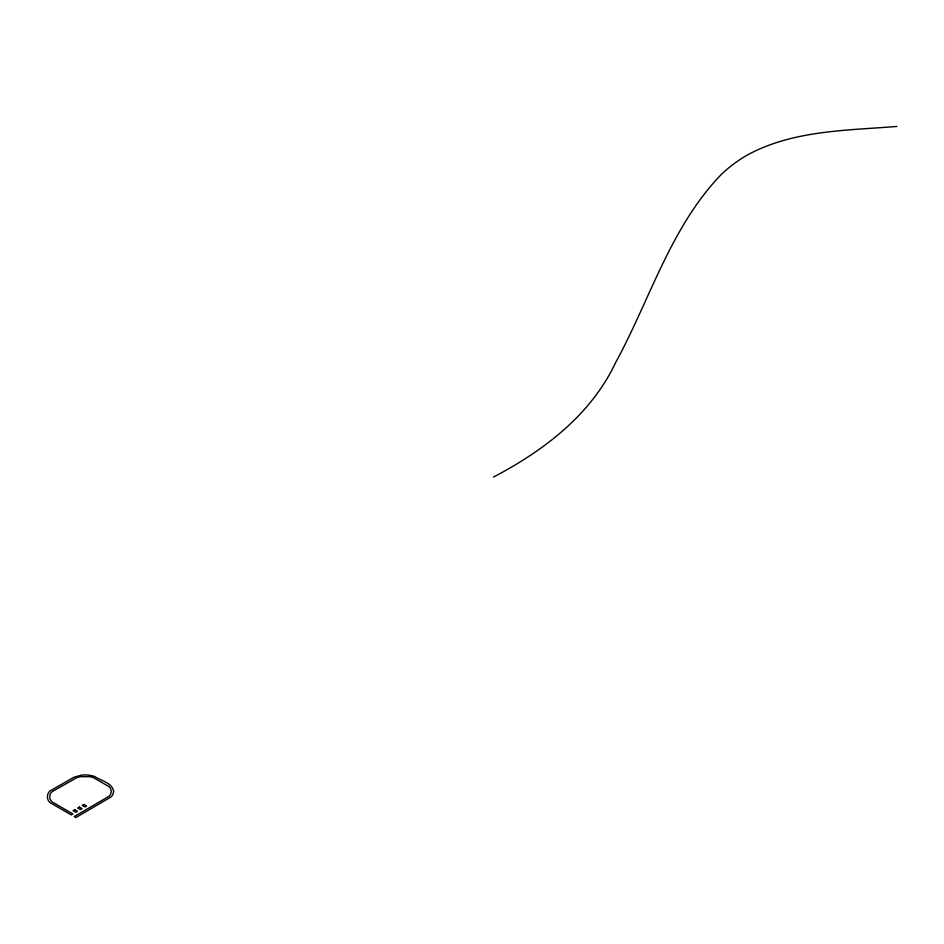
<?xml version="1.0" encoding="UTF-8"?>
<svg xmlns="http://www.w3.org/2000/svg" width="944" height="944" viewBox="0 0 944 944"><rect width="100%" height="100%" fill="white"/><g stroke="black" fill="none" stroke-linecap="round" stroke-linejoin="round"><path stroke-width="1.42" d="M493.547 477.027C543.414 450.866 590.649 415.23 615.358 363.098C650.015 299.814 670.5 226.761 721.771 173.979A173.743 150.887 66.8 0 1 748.191 154.568C793.597 130.178 846.733 130.52 896.8 126.449M113.634 791.379L112.926 794.435A17.134 9.888 0 0 1 110.802 797.125L75.862 817.551L74.21 816.595L108.808 796.406A15.222 8.791 0 0 0 110.672 794.057L111.321 791.414L110.66 788.795A14.455 8.343 0 0 0 108.772 786.494L93.609 777.738A14.384 8.307 0 0 0 89.645 776.676L80.629 776.664A14.207 8.201 0 0 0 76.665 777.738L54.056 790.565C48.262 792.724 48.356 800.96 54.115 803.084L72.912 813.94L71.26 814.896L52.463 804.04C45.796 801.586 45.701 792.087 52.404 789.609L73.998 777.207L81.621 775.118A18.833 10.868 0 0 1 86.931 774.989L90.317 775.366A16.603 9.582 0 0 1 94.896 776.605C101.079 780.853 112.289 782.729 113.634 791.379M74.729 809.716L73.077 810.672L75.827 812.253L77.479 811.297L74.729 809.716M79.308 807.073L77.644 808.029L80.393 809.61L82.045 808.654L79.308 807.073M83.874 804.43L82.222 805.385L84.972 806.978L86.624 806.023L83.874 804.43"/></g></svg>
